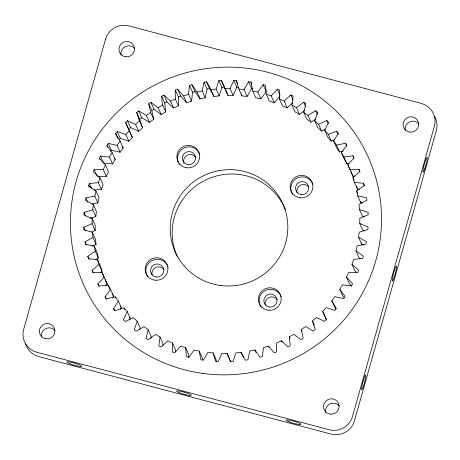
<?xml version="1.0" encoding="UTF-8"?>
<svg xmlns="http://www.w3.org/2000/svg" width="460" height="460" viewBox="0 0 460 460"><rect width="100%" height="100%" fill="white"/><g stroke="black" fill="none" stroke-linecap="round" stroke-linejoin="round"><path stroke-width="0.69" d="M91.448 231.886L95.18 230.523L92.126 223.692L92.184 218.529L83.91 215.004L84.071 212.497L92.742 209.84L93.346 204.706L85.502 200.341L85.928 197.857L94.823 196.109L95.962 191.055L88.63 185.897L89.315 183.477L98.337 182.649L101.39 189.48L93.915 190.055M95.18 230.523L95.237 225.36L92.184 218.529M364.648 230.92L362.813 230.293L359.76 223.468L359.818 218.304L368.172 214.762L368.069 212.261L359.455 209.616L358.972 204.481L366.913 200.1L366.545 197.622L357.69 195.885L356.667 190.837L364.113 185.667L363.486 183.247L354.487 182.436L352.929 177.525L359.8 171.62L358.915 169.28L349.87 169.406L347.8 164.691L354.016 158.113L352.889 155.882L343.896 156.94L341.337 152.473L346.834 145.297L345.477 143.192L336.628 145.176L333.609 141.007L338.324 133.308L336.749 131.359L328.152 134.245L324.702 130.416L328.584 122.285L326.813 120.508L318.556 124.263L314.715 120.813L317.722 112.338L315.767 110.762L307.941 115.345L303.755 112.315L305.854 103.58L303.738 102.218L296.43 107.582L291.939 105.001L293.106 96.117L290.864 94.978L284.148 101.062L287.207 107.887L292.853 102.66M117.835 138.466L115.615 133.498L117.231 131.548L120.29 138.374L128.823 141.249L132.359 137.408L125.609 122.452L127.42 120.681L130.473 127.506L138.65 131.249L142.565 127.794L138.77 119.192L136.695 112.493L138.684 110.912L141.743 117.737L149.465 122.308L153.72 119.272L150.661 112.441L149.172 106.369L148.764 103.713L150.909 102.344L153.962 109.175L161.149 114.528L165.698 111.941L162.644 105.11L162.029 101.315L161.678 96.226L163.95 95.082L167.009 101.913L173.581 107.985L178.371 105.88L175.317 99.049L175.3 90.102L177.675 89.2L180.728 96.031L186.616 102.758L191.601 101.154L188.542 94.329L189.474 85.41L191.929 84.761L192.901 85.951L197.064 92.069L200.123 98.9L205.235 97.819L207.103 89.039L204.044 82.208L206.557 81.817L210.07 87.848L213.94 96.45L219.138 95.91L221.915 87.354L218.862 80.529L221.392 80.391L227.924 95.444L233.145 95.438L236.808 87.21L233.755 80.385L236.285 80.511L237.67 83.616M191.601 101.154L192.527 92.241L189.474 85.41M175.3 90.102L178.353 96.933L178.371 105.88M92.126 223.692L83.772 227.228L83.875 229.736L92.489 232.38L92.972 237.515L85.031 241.891L85.399 244.369L94.254 246.106L95.277 251.154L87.831 256.329L88.458 258.75L97.462 259.561L99.015 264.465L92.149 270.371L93.029 272.717L102.08 272.59L104.144 277.305L97.928 283.877L99.055 286.114L108.048 285.05L110.607 289.524L105.116 296.694L106.473 298.799L115.316 296.815L118.335 300.99L113.62 308.683L115.195 310.632L123.797 307.746L127.242 311.581L123.36 319.711L125.131 321.483L133.394 317.728L137.23 321.178L134.222 329.659L136.177 331.234L144.003 326.652L148.189 329.682L146.096 338.41L148.206 339.773L155.514 334.414L160.005 336.99L158.838 345.88L161.086 347.018L167.796 340.935L172.54 343.028L172.316 351.98L174.673 352.877L180.717 346.144L185.662 347.731L188.715 354.562L188.795 357.828M175.398 351.814L175.593 349.859L172.54 343.028M287.207 107.887L282.463 105.794L279.404 98.963L279.628 90.016L277.271 89.119L271.227 95.852L274.286 102.683L279.841 96.422M90.056 218.247L95.801 216.666L96.404 211.537L93.346 204.706M363.411 244.933L361.652 244.122L358.599 237.291L359.202 232.156L367.873 229.494L368.034 226.993L359.76 223.468M361.652 244.122L361.801 242.834M205.235 97.819L202.181 90.988L204.044 82.208M162.662 345.747L163.058 343.821L160.005 336.99M92.006 203.912L97.876 202.94L99.021 197.886L95.962 191.055M360.697 258.756L359.036 257.767L355.982 250.936L357.127 245.887L366.016 244.133L366.442 241.655L358.599 237.291M219.138 95.91L216.079 89.079L218.862 80.529M150.644 338.387L151.248 336.507L148.189 329.682M98.337 182.649L100.004 177.738L93.271 171.844L94.202 169.504L103.247 169.613L106.306 176.445L97.261 176.329M101.39 189.48L103.057 184.569L100.004 177.738M356.54 272.239L354.993 271.084L351.94 264.253L353.608 259.342L362.629 258.52L363.314 256.094L355.982 250.936M233.145 95.438L230.086 88.607L233.755 80.385M139.495 329.814L140.288 328.009L137.23 321.178M103.247 169.613L105.426 164.893L99.36 158.332L100.533 156.095L109.509 157.136L112.562 163.967L103.592 162.92L100.533 156.095M106.306 176.445L108.479 171.724L105.426 164.893M351.883 286.154L349.577 283.929L346.518 277.098L348.697 272.383L357.742 272.492L358.679 270.147L351.94 264.253M236.285 80.511L238.867 89.056L241.92 95.887L247.106 96.422L244.053 89.591L248.561 81.782L251.056 82.168L251.89 84.03M247.106 96.422L251.614 88.607L248.561 81.782M129.317 320.125L130.301 318.412L127.242 311.581M109.509 157.136L112.165 152.668L106.835 145.498L108.238 143.393L117.041 145.366L120.094 152.191L123.211 148.017L120.158 141.185L115.615 133.498M112.562 163.967L115.224 159.493L112.165 152.668M344.097 297.608L342.832 296.159L339.779 289.328L342.441 284.855L351.411 285.901L352.59 283.665L346.518 277.098M263.12 84.703L266.173 91.534L260.872 98.848L257.813 92.017L263.12 84.703L265.558 85.347L266.282 94.26L269.341 101.091L274.286 102.683M110.59 151.277L111.297 150.224L108.238 143.393M120.238 309.425L121.394 307.82L118.335 300.99M117.041 145.366L120.158 141.185M335.944 309.218L331.792 300.811L334.903 296.631L343.706 298.597L345.109 296.493L339.779 289.328M119.077 139.84L120.29 138.374M112.349 297.833L113.666 296.349L110.607 289.524M128.823 141.249L125.77 134.418L129.3 130.577M326.312 319.366L322.644 311.414L326.18 307.579L334.713 310.448L336.329 308.499L331.792 300.811M130.582 133.998L128.662 129.283L130.473 127.506M105.737 285.47L107.203 284.13L105.133 279.421M127.42 120.681L135.591 124.418L139.512 120.963M185.662 347.731L186.386 356.644L188.83 357.293L194.131 349.979L199.22 351.049L200.888 359.823L203.389 360.214L207.897 352.4L213.078 352.935L215.659 361.479L218.195 361.612L221.858 353.383L227.073 353.378L230.552 361.6L233.088 361.468L235.865 352.918L241.057 352.372L245.393 360.18L247.9 359.783L249.763 351.003L254.88 349.928L260.015 357.23L262.476 356.58L263.402 347.668L268.381 346.07L274.269 352.791L276.65 351.894L276.627 342.941L281.422 340.837L287.994 346.909L290.266 345.77L289.3 336.881L293.848 334.299L301.035 339.647L303.18 338.278L301.283 329.55L305.538 326.514L313.26 331.085L315.249 329.504L312.438 321.034L316.353 317.572L324.524 321.316L326.341 319.539L322.644 311.414M291.939 105.001L294.998 111.832L299.489 114.408L304.509 110.526M142.565 127.794L139.754 119.318L141.743 117.737M100.475 272.481L102.074 271.296L100.516 266.392L97.462 259.561M138.684 110.912L146.406 115.483L150.661 112.441M303.755 112.315L306.808 119.146L310.994 122.176L315.859 119.128M95.519 259.722L98.337 257.985L97.307 252.937L94.254 246.106M153.72 119.272L151.817 110.544L153.962 109.175M150.909 102.344L158.096 107.698L162.644 105.11M314.715 120.813L317.768 127.644L321.609 131.094L325.076 129.3M92.46 246.083L96.031 244.346L95.542 239.211L92.489 232.38M165.698 111.941L164.732 103.057L167.009 101.913M163.95 95.082L170.528 101.154L175.317 99.049M324.702 130.416L327.756 137.241L331.206 141.076L334.84 139.65M178.353 96.933L180.728 96.031M177.675 89.2L183.563 95.927L188.542 94.329M333.609 141.007L336.662 147.833L339.681 152.007L343.442 150.96M192.527 92.241L194.982 91.592L200.123 98.9M197.064 92.069L202.181 90.988M341.337 152.473L344.391 159.304L346.949 163.771L348.864 163.403M207.103 89.039L209.611 88.642L213.94 96.45M210.887 89.62L216.079 89.079M347.8 164.691L352.923 176.237L354.867 176.065M221.915 87.354L224.451 87.222L225.147 88.59M224.871 88.613L230.086 88.607M354.487 182.436L357.541 189.267L359.484 189.296M236.808 87.21L238.705 87.308M238.867 89.056L244.053 89.591M357.69 195.885L360.749 202.716L362.681 202.952M111.297 150.224L120.094 152.191M251.614 88.607L252.862 88.803M251.056 82.168L252.724 90.948L257.813 92.017M260.872 98.848L255.777 97.779L252.724 90.948M364.406 216.873L362.514 216.441L359.455 209.616M117.231 131.548L125.77 134.418M266.282 94.26L271.227 95.852M279.404 98.963L284.148 101.062M129.438 317.452L130.301 318.412M114.379 158.527L115.224 159.493M120.261 306.251L121.014 307.297M122.113 146.435L123.211 148.017M112.384 294.118L113.666 296.349M132.359 137.408L130.87 134.573M358.915 169.28L360.025 171.764M352.889 155.882L354.004 158.361M363.486 183.247L364.596 185.731M345.477 143.192L346.863 146.297M336.749 131.359L338.14 134.464M343.896 156.94L346.949 163.771M352.929 177.525L354.039 180.009M326.813 120.508L328.198 123.613M336.628 145.176L339.681 152.007M356.667 190.837L357.776 193.321M328.152 134.245L331.206 141.076M315.767 110.762L317.434 114.488M318.556 124.263L321.609 131.094M303.738 102.218L305.687 106.565M307.941 115.345L310.994 122.176M290.864 94.978L293.083 99.946M296.43 107.582L299.489 114.408M277.271 89.119L280.048 95.323M221.392 80.391L224.451 87.222M206.557 81.817L209.611 88.642M312.438 321.034L314.381 325.375M191.929 84.761L194.982 91.592M301.283 329.55L302.116 331.413M183.563 95.927L186.616 102.758M289.3 336.881L290.133 338.744M281.422 340.837L281.974 342.079M170.528 101.154L173.581 107.985M161.678 96.226L164.732 103.057M268.381 346.07L268.939 347.311M158.096 107.698L161.149 114.528M148.764 103.713L151.817 110.544M254.88 349.928L255.99 352.412M146.406 115.483L149.465 122.308M136.695 112.493L139.754 119.318M241.057 352.372L243.282 357.339M135.591 124.418L138.65 131.249M125.609 122.452L128.662 129.283M227.073 353.378L230.753 362.06M213.078 352.935L216.131 359.766L216.556 361.675M199.22 351.049L202.279 357.874L202.498 359.823M106.835 145.498L107.669 147.361M99.36 158.332L99.912 159.568M94.202 169.504L96.979 175.708M89.315 183.477L91.54 188.445M94.823 196.109L97.876 202.94M88.63 185.897L89.188 187.139M92.742 209.84L95.801 216.666M85.928 197.857L87.871 202.204M84.071 212.497L85.738 216.223M92.972 237.515L96.031 244.346M124.073 308.367L124.626 309.609M95.277 251.154L98.337 257.985M115.316 296.815L115.874 298.057M83.772 227.228L85.439 230.954M99.015 264.465L102.074 271.296M108.048 285.05L109.998 289.397M102.08 272.59L107.203 284.13M85.031 241.891L86.417 244.996M113.62 308.683L114.454 310.546M87.831 256.329L89.223 259.428M105.116 296.694L106.225 299.178M92.149 270.371L93.259 272.855M97.928 283.877L99.038 286.361M350.853 171.522L352.923 176.237M225.808 89.982L226.59 91.77M226.826 92.379L227.924 95.444M356.569 186.196L357.541 189.267M241.5 93.978L241.92 95.887M360.49 201.457L360.749 202.716M434.568 116.466A19.021 18.716 -24.1 0 1 436.304 130.703L354.447 420.791A19.021 18.716 -24.1 0 1 331.068 434.079L38.795 356.615A19.021 18.716 -24.1 0 1 25.61 343.654M405.191 130.249A7.797 7.67 -24.1 0 1 418.922 123.935M121.055 55.119A7.797 7.67 -24.1 0 1 134.63 48.472M325.645 412.476A7.797 7.67 -24.1 0 1 339.216 405.829M41.44 336.973A7.797 7.67 -24.1 0 1 54.924 330.366M297.068 192.843A6.658 6.549 -24.1 0 1 308.844 187.07M177.157 256.277A58.966 58.012 -24.1 0 1 208.064 178.871A58.966 58.012 -24.1 0 1 285.47 209.662M183.914 163.133A6.658 6.549 -24.1 0 1 195.776 157.326M265.351 305.25A6.658 6.549 -24.1 0 1 277.127 299.483M152.099 275.229A6.658 6.549 -24.1 0 1 164.059 269.733M312.771 183.868A11.414 11.23 -24.1 0 1 312.967 184.391M292.629 194.356A11.414 11.23 -24.1 0 1 292.33 193.879M292.06 193.39A11.414 11.23 -24.1 0 1 297.229 178.043A11.414 11.23 -24.1 0 1 312.553 183.356M178.555 162.874A11.414 11.23 -24.1 0 1 185.018 147.574A11.414 11.23 -24.1 0 1 199.876 154.911M179.371 164.341A11.414 11.23 -24.1 0 1 179.078 163.863M261.228 307.222A11.414 11.23 -24.1 0 1 265.259 290.582A11.414 11.23 -24.1 0 1 281.25 296.803M167.796 266.26A11.414 11.23 -24.1 0 1 168.159 267.317M147.654 276.748A11.414 11.23 -24.1 0 1 147.085 275.781M146.838 275.281A11.414 11.23 -24.1 0 1 152.513 260.314A11.414 11.23 -24.1 0 1 167.578 265.748M105.553 39.209L23.696 329.297A19.021 18.716 -24.1 0 0 36.852 352.268L329.124 429.732A19.021 18.716 -24.1 0 0 352.504 416.444L434.355 126.356A19.021 18.716 -24.1 0 0 421.205 103.385L128.932 25.921A19.021 18.716 -24.1 0 0 105.553 39.209M409.751 132.089A7.797 7.67 -24.1 0 0 418.14 121.555A7.797 7.67 -24.1 0 0 404.817 119.749A7.797 7.67 -24.1 0 0 409.751 132.089M330.36 414.149A7.797 7.67 -24.1 0 0 338.485 403.42A7.797 7.67 -24.1 0 0 325.116 401.942A7.797 7.67 -24.1 0 0 330.36 414.149M125.775 56.793A7.797 7.67 -24.1 0 0 133.9 46.063A7.797 7.67 -24.1 0 0 120.531 44.586A7.797 7.67 -24.1 0 0 125.775 56.793M46 338.813A7.797 7.67 -24.1 0 0 54.389 328.285A7.797 7.67 -24.1 0 0 41.066 326.473A7.797 7.67 -24.1 0 0 46 338.813M363.371 386.469A7.607 0.862 -75.2 0 0 365.688 375.015A7.607 0.862 -75.2 0 0 362.066 385.578A7.607 0.862 -75.2 0 0 363.371 386.469M394.07 277.685A7.607 0.862 -75.2 0 0 396.382 266.231A7.607 0.862 -75.2 0 0 392.759 276.799A7.607 0.862 -75.2 0 0 394.07 277.685M424.764 168.906A7.607 0.862 -75.2 0 0 427.081 157.452A7.607 0.862 -75.2 0 0 423.453 168.015A7.607 0.862 -75.2 0 0 424.764 168.906M70.236 363.889A7.607 1.052 15.8 0 0 81.662 366.223A7.607 1.052 15.8 0 0 71.168 362.261A7.607 1.052 15.8 0 0 70.236 363.889M179.837 392.938A7.607 1.052 15.8 0 0 191.268 395.272A7.607 1.052 15.8 0 0 180.774 391.31A7.607 1.052 15.8 0 0 179.837 392.938M289.438 421.987A7.607 1.052 15.8 0 0 300.869 424.321A7.607 1.052 15.8 0 0 290.375 420.359A7.607 1.052 15.8 0 0 289.438 421.987M202.975 373.445A155.969 153.456 -24.1 0 0 370.702 162.874A155.969 153.456 -24.1 0 0 104.242 126.667A155.969 153.456 -24.1 0 0 202.975 373.445M301.202 194.626A6.658 6.549 -24.1 0 0 308.361 185.639A6.658 6.549 -24.1 0 0 296.987 184.098A6.658 6.549 -24.1 0 0 301.202 194.626M187.945 164.611A6.658 6.549 -24.1 0 0 195.103 155.624A6.658 6.549 -24.1 0 0 183.73 154.077A6.658 6.549 -24.1 0 0 187.945 164.611M269.479 307.038A6.658 6.549 -24.1 0 0 276.638 298.051A6.658 6.549 -24.1 0 0 265.265 296.504A6.658 6.549 -24.1 0 0 269.479 307.038M220.334 285.459A58.966 58.012 -24.1 0 0 283.745 205.856A58.966 58.012 -24.1 0 0 183.005 192.165A58.966 58.012 -24.1 0 0 220.334 285.459M156.227 277.018A6.658 6.549 -24.1 0 0 163.386 268.03A6.658 6.549 -24.1 0 0 152.013 266.484A6.658 6.549 -24.1 0 0 156.227 277.018M299.834 197.788A11.414 11.23 -24.1 0 0 312.104 182.379A11.414 11.23 -24.1 0 0 292.606 179.728A11.414 11.23 -24.1 0 0 299.834 197.788M268.117 310.195A11.414 11.23 -24.1 0 0 280.387 294.785A11.414 11.23 -24.1 0 0 260.889 292.135A11.414 11.23 -24.1 0 0 268.117 310.195M186.576 167.768A11.414 11.23 -24.1 0 0 198.846 152.363A11.414 11.23 -24.1 0 0 179.354 149.713A11.414 11.23 -24.1 0 0 186.576 167.768M154.859 280.174A11.414 11.23 -24.1 0 0 167.13 264.77A11.414 11.23 -24.1 0 0 147.631 262.119A11.414 11.23 -24.1 0 0 154.859 280.174"/></g></svg>
